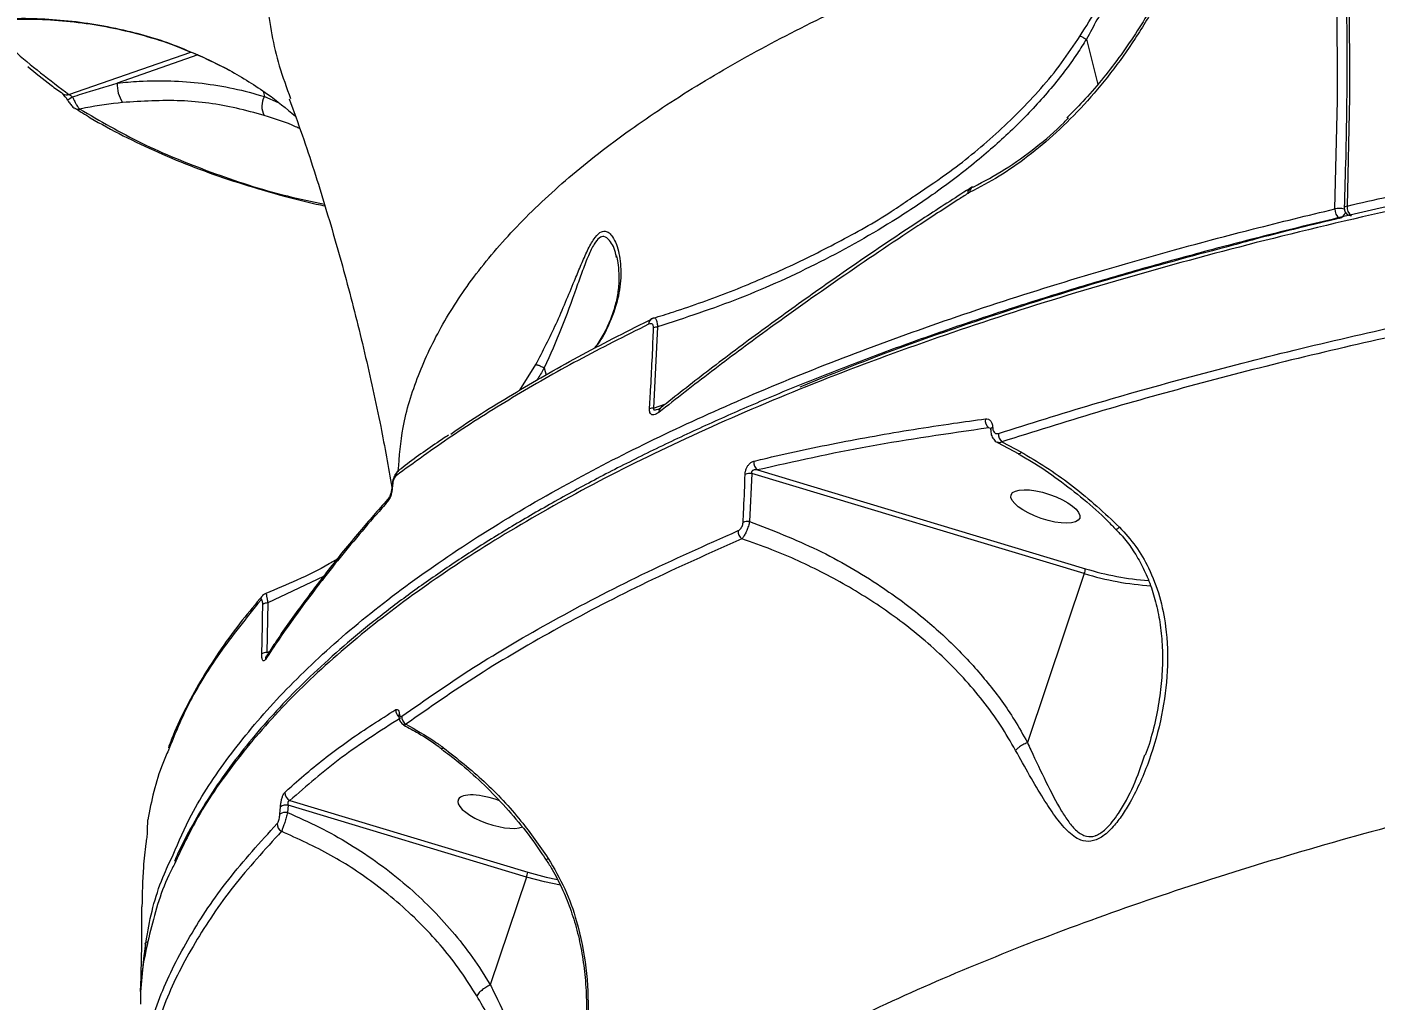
# Model space of a CAD drawing. Header units: millimetres. Extents: x -7151 to 6134, y -5040 to 5562.
# Drawn here: x -1850.2 to -1676.3, y -421.7 to -296.2 of the extents above; entities that cross this region are included whole.
import ezdxf

# ---------------------------------------------------------------- set-up
doc = ezdxf.new("R2010")
doc.units = ezdxf.units.MM
for name, color, linetype in [('DIKOM_ОБЪЕКТ', 7, 'Continuous'), ('DIKOM_РАЗМЕР_ЗОНА', 7, 'Continuous'), ('DIKOM_РАЗМЕР_ОБЪЕКТА', 7, 'Continuous')]:
    doc.layers.add(name, color=color, linetype=linetype)
doc.styles.add('style1', font='arial.ttf', dxfattribs={"width": 0.8})
doc.dimstyles.new('1-50', dxfattribs={"dimtxt": 300, "dimasz": 200, "dimexe": 100, "dimexo": 0, "dimgap": 100, "dimtad": 1, "dimtxsty": 'style1', "dimcen": 200, "dimclrd": 7, "dimclre": 7, "dimclrt": 7, "dimadec": 1, "dimazin": 2, "dimtfac": 1, "dimtmove": 0, "dimatfit": 2, "dimfxl": 0, "dimlwd": 25, "dimlwe": 18, "dimarcsym": 0})

# ---------------------------------------------------------------- blocks, each defined once
blk = doc.blocks.new('*D0')
at = {"layer": 'Defpoints', "color": 0, "transparency": 16777216}
for p in [(4133.55, 168.74), (-4567.47, -1241.13), (4133.55, -4153.12)]:
    blk.add_point(p, dxfattribs=at)
at = {"layer": 'DIKOM_РАЗМЕР_ОБЪЕКТА', "color": 7, "lineweight": 18, "transparency": 16777216}
for p, q in [((4133.55, 168.74), (4133.55, -4253.12)), ((-4567.47, -1241.13), (-4567.47, -4253.12))]:
    blk.add_line(p, q, dxfattribs=at)
at = {"layer": 'DIKOM_РАЗМЕР_ОБЪЕКТА', "color": 7, "lineweight": 25, "transparency": 16777216}
blk.add_line((-4367.47, -4153.12), (3933.55, -4153.12), dxfattribs=at)
at = {"layer": 'DIKOM_РАЗМЕР_ОБЪЕКТА', "color": 7, "transparency": 16777216}
for points in [[(-4367.47, -4119.79), (-4367.47, -4186.45), (-4567.47, -4153.12)], [(3933.55, -4119.79), (3933.55, -4186.45), (4133.55, -4153.12)]]:
    blk.add_solid(points, dxfattribs=at)
at = {"layer": 'DIKOM_РАЗМЕР_ОБЪЕКТА', "color": 7, "transparency": 16777216, "insert": (150.61, -3899.95), "char_height": 300, "attachment_point": 5, "style": 'style1'}
blk.add_mtext('8700', dxfattribs=at)
blk = doc.blocks.new('*D3')
at = {"layer": 'Defpoints', "color": 0, "transparency": 16777216}
for p in [(6133.55, 253.24), (-5802.46, -2467.19), (6133.55, -4939.78)]:
    blk.add_point(p, dxfattribs=at)
at = {"layer": 'DIKOM_РАЗМЕР_ЗОНА', "color": 7, "lineweight": 18, "transparency": 16777216}
for p, q in [((6133.55, 253.24), (6133.55, -5039.78)), ((-5802.46, -2467.19), (-5802.46, -5039.78))]:
    blk.add_line(p, q, dxfattribs=at)
at = {"layer": 'DIKOM_РАЗМЕР_ЗОНА', "color": 7, "lineweight": 25, "transparency": 16777216}
blk.add_line((-5602.46, -4939.78), (5933.55, -4939.78), dxfattribs=at)
at = {"layer": 'DIKOM_РАЗМЕР_ЗОНА', "color": 7, "transparency": 16777216}
for points in [[(-5602.46, -4906.44), (-5602.46, -4973.11), (-5802.46, -4939.78)], [(5933.55, -4906.44), (5933.55, -4973.11), (6133.55, -4939.78)]]:
    blk.add_solid(points, dxfattribs=at)
at = {"layer": 'DIKOM_РАЗМЕР_ЗОНА', "color": 7, "transparency": 16777216, "insert": (186.61, -4686.61), "char_height": 300, "attachment_point": 5, "style": 'style1'}
blk.add_mtext('11950', dxfattribs=at)

msp = doc.modelspace()

# ---------------------------------------------------------------- linework, layer by layer
at = {"layer": 'DIKOM_ОБЪЕКТ', "color": 7, "linetype": 'Continuous', "lineweight": 15}
for p, q in [((-1713.549, -297.741), (-1712.075, -303.559)), ((-1844.749, -304.871), (-1829.046, -299.401)), ((-1828.135, -299.772), (-1838.512, -303.387)), ((-1819.708, -304.455), (-1819.538, -305.128)), ((-1819.538, -305.128), (-1817.778, -305.89)), ((-1728.795, -317.623), (-1728.827, -317.644)), ((-1728.558, -317.488), (-1728.795, -317.623)), ((-1728.602, -317.016), (-1728.625, -317.032)), ((-1680.312, -319.502), (-1680.311, -319.522)), ((-1774.14, -325.915), (-1774.18, -325.694)), ((-1768.837, -334.868), (-1769.355, -345.34)), ((-1786.625, -343.027), (-1784.544, -339.722)), ((-1783.454, -340.13), (-1783.212, -341.084)), ((-1769.355, -345.34), (-1767.794, -344.796)), ((-1725.914, -347.982), (-1726.13, -347.886)), ((-1725.004, -349.775), (-1722.26, -351.238)), ((-1724.439, -349.685), (-1721.918, -351.036)), ((-1756.707, -353.755), (-1756.978, -359.957)), ((-1713.817, -366.683), (-1756.707, -353.755)), ((-1755.941, -353.309), (-1713.655, -366.055)), ((-1810.873, -365.193), (-1810.181, -364.839)), ((-1713.817, -366.683), (-1721.154, -388.476)), ((-1811.94, -367.076), (-1819.111, -370.469)), ((-1819.111, -370.469), (-1819.226, -376.862)), ((-1819.226, -376.862), (-1818.886, -376.743)), ((-1819.294, -377.322), (-1819.282, -377.304)), ((-1796.69, -389.271), (-1796.694, -389.268)), ((-1816.262, -395.971), (-1785.576, -405.22)), ((-1817.544, -397.72), (-1817.477, -396.78)), ((-1816.492, -396.578), (-1816.559, -397.521)), ((-1785.738, -405.848), (-1816.492, -396.578)), ((-1785.738, -405.848), (-1790.416, -419.743)), ((-1834.917, -414.397), (-1834.907, -415.366)), ((-1834.905, -415.379), (-1834.906, -415.366))]:
    msp.add_line(p, q, dxfattribs=at)
at = {"layer": 'DIKOM_ОБЪЕКТ', "color": 7, "linetype": 'Continuous', "lineweight": 15, "flags": 128}
for points in [[(-1681.495, -319.626), (-1681.171, -305.656), (-1681.221, -291.702), (-1681.646, -277.775), (-1682.446, -263.882), (-1683.62, -250.034), (-1685.166, -236.239), (-1687.084, -222.507), (-1689.373, -208.847), (-1691.307, -198.783)], [(-1689.65, -198.705), (-1687.843, -208.146), (-1685.546, -221.848), (-1683.622, -235.621), (-1682.071, -249.457), (-1680.894, -263.347), (-1680.092, -277.282), (-1679.666, -291.251), (-1679.616, -305.247), (-1679.941, -319.26)], [(-1728.245, -316.813), (-1728.189, -316.79), (-1728.083, -316.769)], [(-1679.941, -319.26), (-1680.081, -319.301), (-1680.191, -319.351), (-1680.267, -319.409), (-1680.306, -319.472), (-1680.312, -319.502)], [(-1721.918, -351.036), (-1722.083, -351.182), (-1722.208, -351.247), (-1722.268, -351.242)], [(-1803.041, -355.462), (-1803.105, -355.518), (-1803.117, -355.555)], [(-1796.453, -389.151), (-1796.586, -389.246), (-1796.673, -389.275), (-1796.69, -389.271)], [(-1781.374, -406.908), (-1783.42, -406.473), (-1785.738, -405.848)], [(-1785.576, -405.22), (-1783.205, -405.855), (-1781.769, -406.167)], [(-1834.913, -414.398), (-1834.907, -414.361), (-1834.875, -414.313), (-1834.818, -414.267), (-1834.737, -414.223), (-1834.635, -414.185), (-1834.513, -414.151), (-1834.501, -414.148)]]:
    msp.add_lwpolyline(points, dxfattribs=at)
at = {"layer": 'DIKOM_ОБЪЕКТ', "color": 7, "linetype": 'Continuous', "lineweight": 15}
for centre, radius, start, end in [((-1834.665, -303.68), 3.858, 175.63917, 215.06279), ((-1848.244, -307.477), 3.802, 29.93118, 45.35619), ((-1845.07, -304.067), 0.866, 235.92041, 291.76844), ((-1853.382, -291.297), 16.587, 300.56375, 303.23748), ((-1817.412, -306.38), 2.468, 149.49523, 208.96453), ((-1843.554, -305.904), 0.873, 239.81199, 283.98151), ((-1728.246, -317.496), 0.599, 129.56343, 194.3374), ((-1728.234, -317.468), 0.582, 129.37231, 195.50533), ((-1727.918, -317.375), 0.65, 120.20432, 189.9915), ((-1680.184, -319.742), 1.316, 174.95844, 237.10116), ((-1680.944, -322.231), 2.662, 76.13321, 101.94217), ((-1679.312, -319.538), 1, 177.90332, 246.13641), ((-1678.626, -319.376), 1.32, 174.93761, 236.83681), ((-1681.243, -319.769), 1.132, 287.68775, 344.13946), ((-1679.491, -319.927), 0.572, 246.80367, 284.47412), ((-1769.259, -334.463), 0.745, 101.54631, 183.59809), ((-1768.781, -336.596), 1.729, 91.86714, 109.80195), ((-1769.347, -347.073), 1.733, 90.27544, 108.09262), ((-1768.03, -345.795), 0.648, 130.11197, 188.00266), ((-1725.397, -346.946), 1.193, 169.46279, 232.04503), ((-1725.566, -348.182), 0.34, 101.37924, 169.22612), ((-1723.543, -348.692), 1.337, 176.43829, 227.95556), ((-1755.307, -352.342), 1.156, 172.2693, 236.74648), ((-1801.737, -354.051), 0.83, 127.48927, 181.04496), ((-1756.85, -355.628), 1.878, 85.62446, 111.90769), ((-1802.892, -357.338), 0.746, 138.95673, 183.75338), ((-1757.221, -361.22), 1.236, 176.58318, 232.56707), ((-1757.151, -361.811), 1.862, 84.64179, 111.04262), ((-1717.218, -365.47), 3.611, 340.37156, 350.67732), ((-1703.003, -331.765), 36.554, 252.79206, 266.52324), ((-1703.154, -332.182), 35.463, 252.77638, 266.16857), ((-1819.163, -370.126), 0.863, 138.80192, 180.5217), ((-1819.115, -371.629), 1.16, 89.83215, 123.80854), ((-1819.251, -378.019), 1.157, 88.75192, 122.63612), ((-1818.647, -377.747), 0.774, 146.76076, 181.43592), ((-1801.521, -384.335), 1.091, 174.91836, 230.82537), ((-1801.767, -385.015), 0.473, 145.83559, 184.6264), ((-1800.72, -385.163), 1.11, 176.58035, 238.94947), ((-1815.855, -394.989), 1.062, 176.32199, 247.50378), ((-1816.8, -398.865), 1.366, 79.86122, 123.02531), ((-1816.729, -397.926), 1.368, 80.03766, 123.13526), ((-1816.847, -399.006), 1.058, 176.52077, 241.7702), ((-1789.179, -404.625), 3.652, 340.42968, 350.6192)]:
    msp.add_arc(centre, radius, start, end, dxfattribs=at)
msp.add_ellipse((-1718.835, -358.017), major_axis=(-4.421, 1.5), ratio=0.3508698, dxfattribs=at)
for start_param, end_param in [(6.2099535, 9.0427429), (4.619917, 6.2099535)]:
    msp.add_ellipse((-1790.158, -397.402), major_axis=(-4.421, 1.5), ratio=0.3508698, start_param=start_param, end_param=end_param, dxfattribs=at)
for points, knots in [([(-1770.399, -173.165), (-1773.098, -176.76), (-1778.991, -184.609), (-1787.049, -196.486), (-1794.681, -208.774), (-1801.398, -220.883), (-1807.159, -232.764), (-1811.911, -244.362), (-1815.51, -255.3), (-1818.005, -265.563), (-1819.466, -275.15), (-1819.959, -284.338), (-1819.374, -293.033), (-1818.137, -300.107), (-1816.682, -303.995), (-1816.163, -305.384)], [0, 0, 0, 0, 0.0681869, 0.1489011, 0.2296775, 0.3103919, 0.3934845, 0.4766468, 0.5597384, 0.6379132, 0.7161473, 0.7943216, 0.8747521, 0.9552477, 1, 1, 1, 1]), ([(-1690.088, -198.726), (-1690.044, -198.935), (-1689.118, -203.259), (-1687.593, -211.769), (-1685.541, -224.251), (-1683.831, -236.8), (-1682.424, -249.398), (-1681.328, -262.042), (-1680.544, -274.723), (-1680.07, -287.435), (-1679.912, -300.171), (-1680.028, -310.864), (-1680.24, -317.31), (-1680.312, -319.502)], [0, 0, 0, 0, 0.0052943, 0.109832, 0.2143708, 0.3189086, 0.4234459, 0.5279835, 0.6325199, 0.7370568, 0.8415928, 0.9461283, 1, 1, 1, 1]), ([(-1695.956, -254.206), (-1695.824, -256.108), (-1695.558, -259.913), (-1695.863, -265.697), (-1696.654, -271.409), (-1697.919, -276.989), (-1699.633, -282.475), (-1701.788, -287.795), (-1704.327, -292.89), (-1707.207, -297.7), (-1710.389, -302.158), (-1713.809, -306.221), (-1717.391, -309.828), (-1721.077, -312.917), (-1724.81, -315.535), (-1727.31, -316.837), (-1728.558, -317.488)], [0, 0, 0, 0, 0.0751076, 0.1502151, 0.2212819, 0.292578, 0.3636447, 0.4347707, 0.5061233, 0.5772485, 0.6483408, 0.71966, 0.7907493, 0.8604285, 0.930317, 1, 1, 1, 1]), ([(-1696.207, -262.528), (-1696.219, -262.98), (-1696.266, -264.728), (-1696.594, -267.817), (-1697.187, -271.765), (-1698.026, -275.7), (-1699.082, -279.579), (-1700.348, -283.367), (-1701.809, -287.03), (-1703.451, -290.54), (-1705.259, -293.886), (-1707.221, -297.085), (-1709.336, -300.149), (-1711.603, -303.065), (-1713.852, -305.675), (-1715.379, -307.201), (-1716.073, -307.894)], [0, 0, 0, 0, 0.0269082, 0.1041217, 0.1816151, 0.2590479, 0.3360951, 0.4125002, 0.4880728, 0.5626828, 0.6362971, 0.7098278, 0.784356, 0.8598986, 0.9363166, 1, 1, 1, 1]), ([(-1802.28, -353.436), (-1802.137, -351.567), (-1801.819, -347.413), (-1799.845, -341.095), (-1796.726, -334.479), (-1792.374, -327.939), (-1786.807, -321.494), (-1780.006, -315.165), (-1772.176, -309.123), (-1763.394, -303.375), (-1753.755, -297.922), (-1743.06, -292.637), (-1731.282, -287.547), (-1718.515, -282.647), (-1709.241, -279.609), (-1704.606, -278.09)], [0, 0, 0, 0, 0.0635293, 0.1411703, 0.2188724, 0.2965142, 0.3764194, 0.4563881, 0.5362936, 0.6125304, 0.6888233, 0.7650607, 0.8433547, 0.9217066, 1, 1, 1, 1]), ([(-1714.371, -297.32), (-1713.606, -296.096), (-1712.536, -294.387), (-1711.046, -292.302), (-1709.91, -290.921), (-1708.578, -289.713), (-1707.01, -289.04), (-1705.979, -289.137), (-1705.441, -289.314), (-1705.377, -289.335)], [0, 0, 0, 0, 0.2865104, 0.4002798, 0.5162996, 0.6574464, 0.7993756, 0.9763456, 1, 1, 1, 1]), ([(-1705.606, -290.124), (-1706.01, -289.968), (-1706.737, -289.688), (-1708.033, -289.987), (-1709.403, -291.045), (-1710.798, -292.906), (-1712.211, -295.236), (-1713.083, -296.911), (-1713.552, -297.733), (-1713.553, -297.734)], [0, 0, 0, 0, 0.15955938, 0.28753482, 0.41503626, 0.5934622, 0.79620149, 0.99972409, 1, 1, 1, 1]), ([(-1857.14, -295.397), (-1856.055, -295.297), (-1852.31, -294.951), (-1845.778, -295.078), (-1838.006, -296.308), (-1830.639, -298.478), (-1826.258, -300.639), (-1824.045, -301.73)], [0, 0, 0, 0, 0.0953033, 0.3289347, 0.5680056, 0.7817918, 1, 1, 1, 1]), ([(-1857.09, -295.524), (-1856.522, -295.452), (-1854.592, -295.206), (-1851.264, -295.093), (-1847.139, -295.181), (-1843.034, -295.58), (-1838.991, -296.258), (-1835.051, -297.239), (-1832.039, -298.164), (-1830.386, -298.852), (-1829.965, -299.028)], [0, 0, 0, 0, 0.0620797, 0.2108351, 0.3596574, 0.5085187, 0.6571869, 0.8038409, 0.9499927, 1, 1, 1, 1]), ([(-1855.716, -295.362), (-1854.467, -296.645), (-1851.236, -299.964), (-1847.215, -303.005), (-1844.749, -304.871)], [0, 0, 0, 0, 0.3865814, 1, 1, 1, 1]), ([(-1679.941, -319.26), (-1676.357, -318.438), (-1666.7, -316.223), (-1650.315, -312.919), (-1630.666, -309.451), (-1610.15, -306.349), (-1588.819, -303.631), (-1566.724, -301.319), (-1544.352, -299.463), (-1521.788, -298.058), (-1499.115, -297.092), (-1475.966, -296.547), (-1452.401, -296.445), (-1428.494, -296.796), (-1404.771, -297.593), (-1381.31, -298.822), (-1358.18, -300.462), (-1335.004, -302.538), (-1311.862, -305.062), (-1288.839, -308.037), (-1266.439, -311.397), (-1244.727, -315.121), (-1223.746, -319.181), (-1203.157, -323.644), (-1183.048, -328.511), (-1163.503, -333.774), (-1144.952, -339.318), (-1127.437, -345.117), (-1110.972, -351.141), (-1095.29, -357.487), (-1080.481, -364.147), (-1066.618, -371.105), (-1054.543, -377.908), (-1044.099, -384.499), (-1035.116, -390.837), (-1026.988, -397.304), (-1019.754, -403.885), (-1013.486, -410.507), (-1008.211, -417.138), (-1004.299, -423.068), (-1002.383, -426.81), (-1001.603, -428.334)], [0, 0, 0, 0, 0.015652, 0.0421681, 0.0687044, 0.0952203, 0.1225065, 0.1498146, 0.1771007, 0.2036166, 0.230153, 0.2566687, 0.2839549, 0.3112631, 0.3385492, 0.365065, 0.3916014, 0.4181173, 0.4454032, 0.4727115, 0.4999976, 0.5265135, 0.5530498, 0.5795658, 0.6068517, 0.6341601, 0.661446, 0.6879619, 0.7144981, 0.741014, 0.7683, 0.7956082, 0.8228944, 0.8459723, 0.8690775, 0.8921827, 0.9155066, 0.9388306, 0.961564, 0.9843487, 1, 1, 1, 1]), ([(-1713.549, -297.741), (-1713.925, -298.34), (-1715.378, -300.652), (-1718.302, -304.445), (-1722.477, -308.902), (-1727.179, -313.142), (-1732.343, -317.157), (-1739.237, -321.802), (-1747.828, -326.63), (-1758.165, -331.331), (-1765.282, -333.69), (-1768.837, -334.868)], [0, 0, 0, 0, 0.0310706, 0.1198381, 0.2089565, 0.2979302, 0.3968259, 0.4957408, 0.6636309, 0.8319728, 1, 1, 1, 1]), ([(-1736.054, -318.172), (-1734.549, -317.176), (-1730.779, -314.68), (-1725.142, -310.03), (-1720.245, -305.153), (-1716.696, -300.845), (-1715.146, -298.495), (-1714.371, -297.32)], [0, 0, 0, 0, 0.1796911, 0.4500919, 0.7218799, 0.8609694, 1, 1, 1, 1]), ([(-1714.371, -297.32), (-1714.355, -297.327), (-1714.257, -297.368), (-1714.013, -297.484), (-1713.716, -297.645), (-1713.553, -297.734)], [0, 0, 0, 0, 0.0845641, 0.4972691, 1, 1, 1, 1]), ([(-1713.553, -297.734), (-1713.552, -297.735), (-1713.551, -297.736), (-1713.549, -297.739), (-1713.549, -297.74), (-1713.549, -297.741)], [0, 0, 0, 0, 0.3356219, 0.8074289, 1, 1, 1, 1]), ([(-1829.965, -299.028), (-1829.149, -299.345), (-1827.106, -300.142), (-1825.178, -301.154), (-1824.019, -301.762)], [0, 0, 0, 0, 0.3992538, 1, 1, 1, 1]), ([(-1850.07, -301.265), (-1849.088, -302.079), (-1847.648, -303.272), (-1846.049, -304.404), (-1845.54, -304.765)], [0, 0, 0, 0, 0.6817325, 1, 1, 1, 1]), ([(-1554.402, -302.195), (-1558.707, -302.563), (-1570.304, -303.555), (-1588.822, -305.516), (-1609.76, -308.171), (-1630.296, -311.26), (-1650.347, -314.785), (-1669.827, -318.744), (-1688.309, -323.051), (-1705.753, -327.682), (-1722.141, -332.608), (-1737.742, -337.909), (-1752.465, -343.582), (-1766.237, -349.617), (-1778.754, -355.881), (-1790.003, -362.346), (-1800, -368.982), (-1808.903, -375.898), (-1816.647, -383.08), (-1823.126, -390.512), (-1828.055, -397.55), (-1830.206, -402.157), (-1831.153, -404.185)], [0, 0, 0, 0, 0.0300173, 0.0808654, 0.1317531, 0.1826011, 0.2349266, 0.2872949, 0.3396196, 0.3904682, 0.441356, 0.4922041, 0.5445296, 0.596897, 0.6492231, 0.7000706, 0.7509575, 0.801805, 0.8541294, 0.9064968, 0.9588216, 1, 1, 1, 1]), ([(-1824.045, -301.73), (-1822.379, -302.707), (-1819.404, -304.452), (-1816.727, -306.676), (-1815.55, -307.654)], [0, 0, 0, 0, 0.5601191, 1, 1, 1, 1]), ([(-1844.291, -305.171), (-1843.894, -305.044), (-1841.971, -304.431), (-1840.043, -303.849), (-1838.512, -303.387)], [0, 0, 0, 0, 0.2061247, 1, 1, 1, 1]), ([(-1838.512, -303.387), (-1837.576, -303.301), (-1835.275, -303.09), (-1831.617, -303.069), (-1827.539, -303.378), (-1823.486, -304.025), (-1820.854, -304.76), (-1819.538, -305.128)], [0, 0, 0, 0, 0.1444093, 0.3552336, 0.5660746, 0.7830405, 1, 1, 1, 1]), ([(-1573.421, -303.292), (-1575.72, -303.522), (-1581.593, -304.109), (-1590.886, -305.167), (-1601.293, -306.45), (-1611.521, -307.831), (-1621.579, -309.306), (-1631.469, -310.876), (-1641.196, -312.542), (-1650.762, -314.303), (-1660.169, -316.161), (-1669.419, -318.116), (-1678.517, -320.17), (-1687.453, -322.32), (-1696.198, -324.558), (-1704.717, -326.878), (-1712.984, -329.273), (-1720.998, -331.741), (-1728.76, -334.283), (-1736.275, -336.9), (-1743.546, -339.592), (-1750.575, -342.361), (-1757.363, -345.206), (-1763.913, -348.13), (-1770.226, -351.134), (-1776.3, -354.216), (-1782.12, -357.37), (-1787.662, -360.583), (-1792.905, -363.845), (-1797.842, -367.152), (-1802.478, -370.504), (-1806.813, -373.903), (-1810.851, -377.351), (-1814.591, -380.848), (-1818.036, -384.395), (-1821.185, -387.994), (-1824.036, -391.644), (-1826.596, -395.346), (-1828.83, -399.095), (-1830.349, -401.935), (-1831.02, -403.531), (-1831.155, -403.854)], [0, 0, 0, 0, 0.0170468, 0.0435529, 0.0699367, 0.0962288, 0.1224594, 0.1486574, 0.1748545, 0.2010739, 0.2273415, 0.2536864, 0.2801403, 0.3067317, 0.3333826, 0.3599474, 0.3863809, 0.4127154, 0.43898, 0.465205, 0.491421, 0.5176542, 0.5439273, 0.5702716, 0.5967157, 0.6232902, 0.6499715, 0.676622, 0.7031281, 0.7295246, 0.755842, 0.7821076, 0.8083509, 0.8345981, 0.8608706, 0.8871909, 0.9135861, 0.9400798, 0.9666808, 0.9932509, 1, 1, 1, 1]), ([(-1845.043, -305.427), (-1844.981, -305.527), (-1844.817, -305.79), (-1844.495, -306.209), (-1844.259, -306.501), (-1844.037, -306.622), (-1843.995, -306.644)], [0, 0, 0, 0, 0.1983706, 0.5216097, 0.9103727, 1, 1, 1, 1]), ([(-1844.749, -304.871), (-1844.741, -304.876), (-1844.704, -304.895), (-1844.607, -304.952), (-1844.455, -305.052), (-1844.346, -305.131), (-1844.291, -305.171)], [0, 0, 0, 0, 0.0805802, 0.3669856, 0.6763822, 1, 1, 1, 1]), ([(-1844.291, -305.171), (-1844.196, -305.38), (-1844.008, -305.799), (-1843.712, -306.317), (-1843.487, -306.627), (-1843.379, -306.72), (-1843.343, -306.752)], [0, 0, 0, 0, 0.2865148, 0.573117, 0.8568948, 1, 1, 1, 1]), ([(-1837.823, -305.897), (-1839.418, -306.097), (-1841.258, -306.328), (-1843.097, -306.702), (-1843.343, -306.752)], [0, 0, 0, 0, 0.86660594, 1, 1, 1, 1]), ([(-1819.571, -307.575), (-1820.757, -307.245), (-1824.236, -306.275), (-1830.344, -305.44), (-1835.31, -305.743), (-1837.823, -305.897)], [0, 0, 0, 0, 0.2035517, 0.5968345, 1, 1, 1, 1]), ([(-1816.339, -305.447), (-1815.779, -306.992), (-1814.113, -311.581), (-1811.659, -319.342), (-1808.962, -328.706), (-1806.59, -338.164), (-1804.609, -347.108), (-1803.563, -352.95), (-1803.093, -355.571)], [0, 0, 0, 0, 0.0958455, 0.2847583, 0.4731336, 0.6608575, 0.8478193, 1, 1, 1, 1]), ([(-1843.976, -306.623), (-1843.323, -307.04), (-1841.348, -308.301), (-1837.779, -310.209), (-1833.291, -312.356), (-1828.548, -314.305), (-1823.578, -316.07), (-1818.346, -317.633), (-1814.393, -318.687), (-1812.113, -319.162), (-1811.736, -319.24)], [0, 0, 0, 0, 0.0739733, 0.2235323, 0.3731894, 0.5225899, 0.6715893, 0.8206901, 0.9703657, 1, 1, 1, 1]), ([(-1843.343, -306.752), (-1840.746, -308.262), (-1835.552, -311.283), (-1826.532, -314.963), (-1818.643, -317.578), (-1813.411, -318.69), (-1811.803, -319.032)], [0, 0, 0, 0, 0.2890608, 0.5781229, 0.8704046, 1, 1, 1, 1]), ([(-1814.964, -309.292), (-1815.149, -309.202), (-1816.487, -308.553), (-1818.143, -308.028), (-1819.571, -307.575)], [0, 0, 0, 0, 0.1382086, 1, 1, 1, 1]), ([(-1728.083, -316.769), (-1726.736, -316.064), (-1724.043, -314.655), (-1720.138, -311.785), (-1717.397, -309.505), (-1716.055, -308.088), (-1715.87, -307.893)], [0, 0, 0, 0, 0.3252401, 0.6504729, 0.9519499, 1, 1, 1, 1]), ([(-1728.827, -317.644), (-1729.262, -317.923), (-1731.442, -319.316), (-1737.032, -322.952), (-1745.372, -328.576), (-1754.193, -334.846), (-1761.96, -340.619), (-1766.434, -344.13), (-1768.672, -345.885)], [0, 0, 0, 0, 0.02998948, 0.14994644, 0.39005706, 0.63016889, 0.81508219, 1, 1, 1, 1]), ([(-1728.632, -317.026), (-1730.57, -318.269), (-1735.054, -321.144), (-1741.816, -325.687), (-1748.965, -330.65), (-1755.878, -335.648), (-1762.4, -340.535), (-1766.488, -343.761), (-1768.444, -345.305)], [0, 0, 0, 0, 0.1335259, 0.3089242, 0.4846209, 0.6608059, 0.8376679, 1, 1, 1, 1]), ([(-1728.244, -316.814), (-1728.265, -316.823), (-1728.389, -316.881), (-1728.505, -316.957), (-1728.601, -317.02)], [0, 0, 0, 0, 0.1702583, 1, 1, 1, 1]), ([(-1831.314, -402.958), (-1830.575, -401.238), (-1828.744, -396.974), (-1824.291, -390.296), (-1818.187, -382.934), (-1810.761, -375.732), (-1802.114, -368.72), (-1792.267, -361.932), (-1781.755, -355.696), (-1770.769, -349.98), (-1759.494, -344.75), (-1747.387, -339.725), (-1734.502, -334.926), (-1720.963, -330.396), (-1706.8, -326.146), (-1693.635, -322.573), (-1685.01, -320.479), (-1681.495, -319.626)], [0, 0, 0, 0, 0.0509178, 0.1261497, 0.2016186, 0.2772077, 0.3527972, 0.4282663, 0.5034986, 0.5681929, 0.6332313, 0.6983455, 0.7634609, 0.8284987, 0.8923086, 0.9561189, 1, 1, 1, 1]), ([(-1769.408, -333.734), (-1768.527, -333.461), (-1765.179, -332.423), (-1759.414, -330.348), (-1752.191, -327.294), (-1745.143, -323.752), (-1739.736, -320.729), (-1736.805, -318.694), (-1736.054, -318.172)], [0, 0, 0, 0, 0.0758501, 0.2881136, 0.5011859, 0.713982, 0.9267465, 1, 1, 1, 1]), ([(-1680.899, -320.847), (-1684.437, -321.685), (-1689.124, -322.796), (-1693.541, -324.017), (-1694.624, -324.316)], [0, 0, 0, 0, 0.7547656, 1, 1, 1, 1]), ([(-1784.544, -339.722), (-1783.645, -337.975), (-1782.281, -335.327), (-1780.705, -331.674), (-1779.675, -329.181), (-1778.782, -327.005), (-1777.979, -325.162), (-1777.129, -323.537), (-1776.29, -322.591), (-1775.602, -322.432), (-1775.066, -322.696), (-1774.568, -323.279), (-1774.133, -324.18), (-1773.687, -325.791), (-1773.486, -328.144), (-1773.857, -331.277), (-1774.957, -334.308), (-1776.041, -336.444), (-1776.826, -337.443), (-1776.958, -337.61)], [0, 0, 0, 0, 0.1078087, 0.1634095, 0.2189633, 0.2582543, 0.2982445, 0.3400181, 0.3821809, 0.4189339, 0.4531997, 0.4883104, 0.5383548, 0.5884533, 0.6911823, 0.7980393, 0.9069108, 0.9843704, 1, 1, 1, 1]), ([(-1774.18, -325.694), (-1774.19, -325.642), (-1774.339, -324.801), (-1774.866, -323.813), (-1775.655, -323.106), (-1776.362, -323.281), (-1776.844, -323.868), (-1777.343, -324.71), (-1777.882, -325.898), (-1778.603, -327.81), (-1779.688, -330.893), (-1781.22, -335.072), (-1782.68, -338.456), (-1783.458, -340.121), (-1783.459, -340.123)], [0, 0, 0, 0, 0.0103901, 0.1667126, 0.2569763, 0.3180013, 0.3785477, 0.3883381, 0.458888, 0.5364964, 0.6143841, 0.8069575, 0.9998422, 1, 1, 1, 1]), ([(-1694.624, -324.316), (-1699.329, -325.569), (-1709.856, -328.373), (-1725.078, -333.16), (-1739.089, -337.994), (-1747.161, -341.271), (-1750.497, -342.626)], [0, 0, 0, 0, 0.2298574, 0.5143576, 0.799315, 1, 1, 1, 1]), ([(-1774.161, -325.694), (-1774.144, -325.754), (-1774.048, -326.088), (-1773.901, -327.024), (-1773.79, -328.438), (-1773.896, -330.185), (-1774.275, -332.088), (-1774.917, -333.978), (-1775.792, -335.841), (-1776.597, -337.056), (-1776.968, -337.616)], [0, 0, 0, 0, 0.0215154, 0.1200081, 0.2579908, 0.429518, 0.5755791, 0.7294588, 0.875222, 1, 1, 1, 1]), ([(-1795.517, -348.694), (-1795.283, -348.527), (-1792.685, -346.671), (-1787.07, -343.234), (-1778.686, -338.39), (-1772.501, -335.286), (-1769.408, -333.734)], [0, 0, 0, 0, 0.0317259, 0.3529716, 0.676483, 1, 1, 1, 1]), ([(-1769.408, -333.734), (-1769.343, -333.701), (-1769.212, -333.636), (-1769.028, -333.884), (-1768.896, -334.33), (-1768.855, -334.705), (-1768.837, -334.868)], [0, 0, 0, 0, 0.2829421, 0.567519, 0.8112036, 1, 1, 1, 1]), ([(-1770.002, -334.51), (-1773.075, -336.055), (-1779.219, -339.144), (-1787.644, -343.975), (-1795.529, -348.933), (-1800.221, -352.355), (-1802.567, -354.066)], [0, 0, 0, 0, 0.249122, 0.4982423, 0.7491198, 1, 1, 1, 1]), ([(-1769.366, -334.97), (-1769.367, -334.908), (-1769.369, -334.78), (-1769.422, -334.613), (-1769.52, -334.49), (-1769.714, -334.407), (-1769.885, -334.468), (-1770.002, -334.51)], [0, 0, 0, 0, 0.1212503, 0.2523635, 0.4115915, 0.5994457, 1, 1, 1, 1]), ([(-1769.885, -345.426), (-1769.846, -344.787), (-1769.65, -341.593), (-1769.483, -338.108), (-1769.377, -335.263), (-1769.366, -334.97)], [0, 0, 0, 0, 0.1831706, 0.9158821, 1, 1, 1, 1]), ([(-1724.878, -348.609), (-1720.857, -347.338), (-1712.814, -344.797), (-1700.054, -341.219), (-1686.836, -337.803), (-1677.599, -335.697), (-1672.981, -334.644)], [0, 0, 0, 0, 0.2491204, 0.4982411, 0.7491236, 1, 1, 1, 1]), ([(-1672.612, -335.745), (-1677.192, -336.789), (-1686.352, -338.876), (-1699.526, -342.276), (-1712.305, -345.853), (-1720.394, -348.408), (-1724.439, -349.685)], [0, 0, 0, 0, 0.2491199, 0.4982393, 0.7491207, 1, 1, 1, 1]), ([(-1784.544, -339.722), (-1784.536, -339.721), (-1784.494, -339.719), (-1784.34, -339.751), (-1783.992, -339.876), (-1783.637, -340.041), (-1783.459, -340.123)], [0, 0, 0, 0, 0.06599, 0.3172355, 0.6585676, 1, 1, 1, 1]), ([(-1783.454, -340.13), (-1783.511, -340.235), (-1783.818, -340.806), (-1784.174, -341.351), (-1784.464, -341.796)], [0, 0, 0, 0, 0.184769, 1, 1, 1, 1]), ([(-1783.459, -340.123), (-1783.458, -340.123), (-1783.456, -340.124), (-1783.455, -340.127), (-1783.454, -340.129), (-1783.454, -340.13)], [0, 0, 0, 0, 0.2872593, 0.7007175, 1, 1, 1, 1]), ([(-1768.672, -345.885), (-1768.888, -346.029), (-1769.197, -346.233), (-1769.571, -346.212), (-1769.765, -346.07), (-1769.869, -345.819), (-1769.893, -345.599), (-1769.887, -345.462), (-1769.885, -345.426)], [0, 0, 0, 0, 0.40301794, 0.57334636, 0.74513559, 0.8533447, 0.9617387, 1, 1, 1, 1]), ([(-1769.355, -345.34), (-1769.362, -345.354), (-1769.376, -345.382), (-1769.389, -345.427), (-1769.388, -345.46), (-1769.379, -345.489), (-1769.358, -345.517), (-1769.273, -345.561), (-1769.085, -345.549), (-1768.855, -345.498), (-1768.696, -345.44), (-1768.632, -345.416)], [0, 0, 0, 0, 0.0411111, 0.0836562, 0.1265433, 0.1398536, 0.1859694, 0.2472161, 0.4899756, 0.7937863, 1, 1, 1, 1]), ([(-1768.45, -345.295), (-1768.478, -345.32), (-1768.563, -345.394), (-1768.647, -345.425), (-1768.632, -345.422), (-1768.63, -345.421)], [0, 0, 0, 0, 0.285582, 0.879967, 1, 1, 1, 1]), ([(-1756.453, -352.187), (-1756.068, -352.095), (-1754.145, -351.634), (-1749.057, -350.485), (-1740.943, -348.89), (-1732.831, -347.575), (-1727.95, -346.914), (-1726.57, -346.727)], [0, 0, 0, 0, 0.0413721, 0.2068696, 0.5381545, 0.8694381, 1, 1, 1, 1]), ([(-1726.57, -346.727), (-1726.439, -346.73), (-1726.178, -346.734), (-1725.869, -346.985), (-1725.666, -347.364), (-1725.643, -347.698), (-1725.633, -347.849)], [0, 0, 0, 0, 0.259143, 0.5177537, 0.7812012, 1, 1, 1, 1]), ([(-1795.798, -348.811), (-1796.291, -349.139), (-1798.44, -350.567), (-1800.578, -352.098), (-1802.135, -353.317), (-1802.238, -353.398)], [0, 0, 0, 0, 0.2176031, 0.9482632, 1, 1, 1, 1]), ([(-1726.13, -347.886), (-1731.342, -348.631), (-1741.782, -350.123), (-1751.216, -352.246), (-1755.941, -353.309)], [0, 0, 0, 0, 0.4991722, 1, 1, 1, 1]), ([(-1725.936, -347.905), (-1725.932, -347.913), (-1725.925, -347.928), (-1725.897, -348.024), (-1725.901, -348.106), (-1725.903, -348.124)], [0, 0, 0, 0, 0.4937979, 0.8836276, 1, 1, 1, 1]), ([(-1725.886, -348.117), (-1725.876, -348.34), (-1725.853, -348.796), (-1725.532, -349.346), (-1725.215, -349.685), (-1725.008, -349.747), (-1724.993, -349.751)], [0, 0, 0, 0, 0.3258751, 0.6671664, 0.9753168, 1, 1, 1, 1]), ([(-1725.633, -347.849), (-1725.632, -347.892), (-1725.628, -348.063), (-1725.553, -348.323), (-1725.378, -348.545), (-1725.146, -348.657), (-1724.967, -348.625), (-1724.878, -348.609)], [0, 0, 0, 0, 0.0798529, 0.3181267, 0.5555263, 0.7773214, 1, 1, 1, 1]), ([(-1724.439, -349.685), (-1724.566, -349.745), (-1724.778, -349.847), (-1724.928, -349.767), (-1724.988, -349.735)], [0, 0, 0, 0, 0.6000929, 1, 1, 1, 1]), ([(-1721.918, -351.036), (-1721.822, -351.091), (-1719.511, -352.416), (-1715.054, -355.328), (-1711.218, -358.881), (-1709.281, -360.676)], [0, 0, 0, 0, 0.0209704, 0.5055882, 1, 1, 1, 1]), ([(-1757.551, -353.885), (-1757.54, -353.753), (-1757.517, -353.487), (-1757.382, -353.085), (-1757.189, -352.733), (-1756.94, -352.444), (-1756.686, -352.261), (-1756.52, -352.208), (-1756.453, -352.187)], [0, 0, 0, 0, 0.1643163, 0.3291331, 0.4896868, 0.6615628, 0.8613198, 1, 1, 1, 1]), ([(-1722.282, -351.266), (-1721.727, -351.58), (-1719.971, -352.571), (-1717.159, -354.509), (-1713.89, -357.066), (-1711.413, -359.242), (-1710.1, -360.627), (-1709.738, -361.008)], [0, 0, 0, 0, 0.1211922, 0.3832578, 0.6433345, 0.9017033, 1, 1, 1, 1]), ([(-1802.24, -353.4), (-1802.317, -353.463), (-1802.51, -353.62), (-1802.756, -354.008), (-1802.973, -354.565), (-1803.1, -355.143), (-1803.104, -355.461), (-1803.105, -355.55)], [0, 0, 0, 0, 0.1290466, 0.3232486, 0.6171793, 0.8931941, 1, 1, 1, 1]), ([(-1802.567, -354.066), (-1802.59, -354.088), (-1802.67, -354.158), (-1802.798, -354.371), (-1802.923, -354.708), (-1803.011, -355.086), (-1803.031, -355.337), (-1803.041, -355.462)], [0, 0, 0, 0, 0.1043188, 0.3453711, 0.575969, 0.7877353, 1, 1, 1, 1]), ([(-1757.82, -360.073), (-1757.788, -359.455), (-1757.682, -357.393), (-1757.605, -355.33), (-1757.551, -353.885)], [0, 0, 0, 0, 0.2996327, 1, 1, 1, 1]), ([(-1755.941, -353.309), (-1756.005, -353.304), (-1756.153, -353.291), (-1756.366, -353.307), (-1756.541, -353.36), (-1756.64, -353.424), (-1756.692, -353.479), (-1756.726, -353.538), (-1756.74, -353.61), (-1756.734, -353.684), (-1756.717, -353.731), (-1756.707, -353.755)], [0, 0, 0, 0, 0.184885, 0.4305557, 0.6102557, 0.6935573, 0.7463527, 0.8083996, 0.8667425, 0.9298869, 1, 1, 1, 1]), ([(-1803.041, -355.462), (-1803.054, -355.642), (-1803.082, -356.002), (-1803.211, -356.54), (-1803.395, -357.049), (-1803.552, -357.269), (-1803.636, -357.387)], [0, 0, 0, 0, 0.2322026, 0.4640462, 0.7140267, 1, 1, 1, 1]), ([(-1803.118, -355.555), (-1803.118, -355.567), (-1803.118, -355.669), (-1803.148, -355.912), (-1803.214, -356.258), (-1803.314, -356.572), (-1803.401, -356.766), (-1803.457, -356.851), (-1803.455, -356.849), (-1803.454, -356.848)], [0, 0, 0, 0, 0.0231457, 0.1915686, 0.3941302, 0.6225764, 0.8035388, 0.9364164, 1, 1, 1, 1]), ([(-1803.636, -357.387), (-1803.888, -357.67), (-1805.145, -359.088), (-1808.316, -362.77), (-1812.853, -368.413), (-1816.77, -373.783), (-1818.837, -376.888), (-1819.421, -377.766)], [0, 0, 0, 0, 0.0413713, 0.2068687, 0.5381522, 0.8694381, 1, 1, 1, 1]), ([(-1803.436, -356.852), (-1804.651, -358.23), (-1807.32, -361.257), (-1811.097, -365.908), (-1814.802, -370.796), (-1817.518, -374.599), (-1818.902, -376.762), (-1819.259, -377.32)], [0, 0, 0, 0, 0.2003227, 0.4402424, 0.6792062, 0.917214, 1, 1, 1, 1]), ([(-1801.828, -385.097), (-1798.814, -382.989), (-1792.784, -378.774), (-1782.38, -372.687), (-1771.068, -366.77), (-1762.659, -363.021), (-1758.455, -361.147)], [0, 0, 0, 0, 0.2486145, 0.497233, 0.7486181, 1, 1, 1, 1]), ([(-1758.455, -361.147), (-1758.444, -361.142), (-1758.37, -361.109), (-1758.239, -361.018), (-1758.074, -360.831), (-1757.942, -360.602), (-1757.848, -360.337), (-1757.829, -360.161), (-1757.82, -360.073)], [0, 0, 0, 0, 0.0355184, 0.2574599, 0.4481785, 0.6281623, 0.8143819, 1, 1, 1, 1]), ([(-1756.978, -359.957), (-1757.026, -360.155), (-1757.123, -360.552), (-1757.348, -361.157), (-1757.6, -361.685), (-1757.815, -362.025), (-1757.934, -362.159), (-1757.972, -362.202)], [0, 0, 0, 0, 0.2221495, 0.4444236, 0.6650577, 0.8922315, 1, 1, 1, 1]), ([(-1756.978, -359.957), (-1754.022, -361.109), (-1748.112, -363.413), (-1740.685, -367.751), (-1734.74, -372.144), (-1730.123, -376.34), (-1726.164, -380.753), (-1723.194, -384.844), (-1721.699, -387.506), (-1721.154, -388.476)], [0, 0, 0, 0, 0.1992598, 0.3984565, 0.5429327, 0.6708093, 0.7989878, 0.9267448, 1, 1, 1, 1]), ([(-1709.281, -360.676), (-1708.554, -361.488), (-1707.1, -363.113), (-1705.345, -366.15), (-1704.022, -369.631), (-1703.116, -374.107), (-1702.963, -379.28), (-1703.745, -385.087), (-1705.329, -390.831), (-1707.227, -395.095), (-1708.911, -397.862), (-1710.125, -399.459), (-1711.494, -400.737), (-1712.977, -401.34), (-1714.523, -401.123), (-1716.061, -399.931), (-1717.607, -398.028), (-1719.185, -395.592), (-1720.866, -392.762), (-1722.073, -390.583), (-1722.677, -389.494)], [0, 0, 0, 0, 0.0482055, 0.0964664, 0.1564818, 0.2165946, 0.3050931, 0.3937419, 0.4869541, 0.5799885, 0.6113354, 0.6426252, 0.6797844, 0.710022, 0.7402851, 0.7862484, 0.8340984, 0.8820742, 0.9410313, 1, 1, 1, 1]), ([(-1709.738, -361.005), (-1709.418, -361.331), (-1708.584, -362.18), (-1707.441, -363.767), (-1706.286, -365.749), (-1705.322, -367.958), (-1704.569, -370.376), (-1704.028, -373.03), (-1703.732, -375.893), (-1703.713, -378.94), (-1703.984, -382.117), (-1704.569, -385.401), (-1705.232, -388.089), (-1705.789, -389.643), (-1705.954, -390.103)], [0, 0, 0, 0, 0.0428551, 0.1116112, 0.1844843, 0.2616192, 0.3433618, 0.4300069, 0.5249366, 0.6240029, 0.7279754, 0.8372253, 0.9517696, 1, 1, 1, 1]), ([(-1709.698, -360.967), (-1709.692, -360.975), (-1709.679, -360.993), (-1709.519, -360.874), (-1709.364, -360.747), (-1709.301, -360.693), (-1709.281, -360.676)], [0, 0, 0, 0, 0.3030846, 0.7508239, 0.9198035, 1, 1, 1, 1]), ([(-1757.972, -362.202), (-1762.126, -364.052), (-1770.434, -367.754), (-1781.708, -373.635), (-1792.156, -379.731), (-1798.247, -383.987), (-1801.293, -386.114)], [0, 0, 0, 0, 0.2486164, 0.4972319, 0.7486157, 1, 1, 1, 1]), ([(-1722.677, -389.494), (-1723.312, -388.402), (-1725.232, -385.098), (-1729.279, -380.036), (-1734.825, -374.755), (-1740.899, -370.284), (-1747.296, -366.575), (-1753.051, -363.94), (-1756.683, -362.657), (-1757.972, -362.202)], [0, 0, 0, 0, 0.085361, 0.2582652, 0.4312919, 0.5912914, 0.7518419, 0.9119597, 1, 1, 1, 1]), ([(-1810.908, -365.263), (-1811.01, -365.323), (-1812.449, -366.17), (-1815.26, -367.543), (-1818.015, -368.701), (-1819.355, -369.264)], [0, 0, 0, 0, 0.0378703, 0.5319737, 1, 1, 1, 1]), ([(-1819.798, -369.569), (-1820.682, -370.612), (-1822.59, -372.865), (-1825.147, -376.373), (-1827.548, -380.076), (-1829.604, -383.806), (-1831.065, -386.831), (-1831.727, -388.621), (-1831.923, -389.151)], [0, 0, 0, 0, 0.1640895, 0.3541334, 0.5437791, 0.7326692, 0.920832, 1, 1, 1, 1]), ([(-1820.026, -370.134), (-1821.871, -372.418), (-1825.561, -376.985), (-1829.488, -383.451), (-1831.181, -387.653), (-1831.918, -389.482)], [0, 0, 0, 0, 0.3608577, 0.7217163, 1, 1, 1, 1]), ([(-1819.76, -370.665), (-1819.761, -370.609), (-1819.762, -370.466), (-1819.788, -370.259), (-1819.844, -370.106), (-1819.927, -370.048), (-1819.991, -370.103), (-1820.026, -370.134)], [0, 0, 0, 0, 0.1207827, 0.30753047, 0.52296497, 0.73741443, 1, 1, 1, 1]), ([(-1819.364, -369.246), (-1819.429, -369.272), (-1819.588, -369.337), (-1819.737, -369.463), (-1819.802, -369.551), (-1819.813, -369.566)], [0, 0, 0, 0, 0.35802136, 0.88801781, 1, 1, 1, 1]), ([(-1819.358, -369.258), (-1819.355, -369.25), (-1819.343, -369.216), (-1819.294, -369.389), (-1819.218, -369.765), (-1819.153, -370.172), (-1819.118, -370.418), (-1819.111, -370.469)], [0, 0, 0, 0, 0.088747, 0.3826879, 0.6623999, 0.9299511, 1, 1, 1, 1]), ([(-1819.876, -377.044), (-1819.859, -376.407), (-1819.805, -374.279), (-1819.779, -372.153), (-1819.76, -370.665)], [0, 0, 0, 0, 0.2996374, 1, 1, 1, 1]), ([(-1819.421, -377.766), (-1819.492, -377.851), (-1819.608, -377.99), (-1819.752, -377.92), (-1819.839, -377.701), (-1819.878, -377.379), (-1819.876, -377.144), (-1819.876, -377.044)], [0, 0, 0, 0, 0.303888, 0.5023558, 0.7016694, 0.8733058, 1, 1, 1, 1]), ([(-1816.916, -394.921), (-1816.716, -394.737), (-1815.717, -393.818), (-1813.031, -391.492), (-1808.601, -388.05), (-1804.607, -385.51), (-1802.608, -384.238)], [0, 0, 0, 0, 0.0480622, 0.2403241, 0.6198785, 1, 1, 1, 1]), ([(-1801.989, -385.321), (-1804.599, -386.99), (-1809.825, -390.333), (-1814.114, -394.09), (-1816.262, -395.971)], [0, 0, 0, 0, 0.499359, 1, 1, 1, 1]), ([(-1605.653, -384.829), (-1611.255, -385.765), (-1622.458, -387.637), (-1638.707, -390.825), (-1654.505, -394.289), (-1670.304, -398.179), (-1685.945, -402.504), (-1701.29, -407.282), (-1715.921, -412.404), (-1729.75, -417.865), (-1742.703, -423.651), (-1754.365, -429.567), (-1764.757, -435.576), (-1773.926, -441.643), (-1782.133, -447.93), (-1789.305, -454.422), (-1795.377, -461.099), (-1800.364, -467.959), (-1804.019, -474.984), (-1806.066, -480.02), (-1806.483, -482.685), (-1806.525, -482.951)], [0, 0, 0, 0, 0.0504133, 0.1008257, 0.1517411, 0.2026553, 0.258941, 0.3152696, 0.3715542, 0.4294982, 0.48749, 0.5454325, 0.5999467, 0.6545028, 0.7090167, 0.7651037, 0.8212359, 0.8773228, 0.9354387, 0.9935542, 1, 1, 1, 1]), ([(-1802.608, -384.238), (-1802.544, -384.215), (-1802.417, -384.167), (-1802.268, -384.307), (-1802.187, -384.527), (-1802.165, -384.7), (-1802.158, -384.75)], [0, 0, 0, 0, 0.292787, 0.5849185, 0.88196, 1, 1, 1, 1]), ([(-1802.251, -384.977), (-1802.249, -384.981), (-1802.247, -384.987), (-1802.241, -385.038), (-1802.238, -385.061)], [0, 0, 0, 0, 0.560804, 1, 1, 1, 1]), ([(-1802.226, -385.052), (-1802.202, -385.223), (-1802.156, -385.564), (-1801.912, -385.982), (-1801.658, -386.135), (-1801.565, -386.191)], [0, 0, 0, 0, 0.3874064, 0.7761689, 1, 1, 1, 1]), ([(-1802.158, -384.75), (-1802.15, -384.804), (-1802.131, -384.941), (-1802.064, -385.087), (-1801.958, -385.163), (-1801.872, -385.119), (-1801.828, -385.097)], [0, 0, 0, 0, 0.1835688, 0.46265531, 0.73094151, 1, 1, 1, 1]), ([(-1801.58, -386.233), (-1800.947, -386.577), (-1799.415, -387.407), (-1797.792, -388.451), (-1796.839, -389.17), (-1796.7, -389.275)], [0, 0, 0, 0, 0.3762324, 0.9092867, 1, 1, 1, 1]), ([(-1801.293, -386.114), (-1801.372, -386.176), (-1801.48, -386.26), (-1801.538, -386.201), (-1801.553, -386.185)], [0, 0, 0, 0, 0.7350466, 1, 1, 1, 1]), ([(-1801.293, -386.114), (-1800.055, -386.82), (-1798.396, -387.764), (-1796.846, -388.871), (-1796.453, -389.151)], [0, 0, 0, 0, 0.746831, 1, 1, 1, 1]), ([(-1796.731, -389.327), (-1796.371, -389.584), (-1794.944, -390.596), (-1792.607, -392.613), (-1789.737, -395.363), (-1787.073, -398.348), (-1784.884, -401.112), (-1783.69, -402.941), (-1783.227, -403.651)], [0, 0, 0, 0, 0.067586, 0.2671548, 0.4679768, 0.6697116, 0.8719259, 1, 1, 1, 1]), ([(-1796.453, -389.151), (-1794.673, -390.56), (-1791.077, -393.405), (-1786.56, -398.262), (-1784.084, -401.798), (-1782.944, -403.427)], [0, 0, 0, 0, 0.34600457, 0.69873823, 1, 1, 1, 1]), ([(-1721.159, -388.483), (-1721.361, -388.583), (-1721.764, -388.782), (-1722.261, -389.12), (-1722.543, -389.36), (-1722.654, -389.471), (-1722.677, -389.494)], [0, 0, 0, 0, 0.3413688, 0.6828134, 0.9339973, 1, 1, 1, 1]), ([(-1721.154, -388.476), (-1721.154, -388.477), (-1721.155, -388.479), (-1721.157, -388.482), (-1721.158, -388.483), (-1721.159, -388.483)], [0, 0, 0, 0, 0.420852, 0.7676645, 1, 1, 1, 1]), ([(-1721.159, -388.483), (-1721.158, -388.484), (-1721, -388.805), (-1720.221, -390.546), (-1718.743, -393.614), (-1717.171, -396.701), (-1715.842, -398.755), (-1714.815, -399.966), (-1713.668, -400.687), (-1712.749, -400.637), (-1711.918, -400.331), (-1710.816, -399.554), (-1709.128, -397.347), (-1707.365, -394.088), (-1706.453, -391.428), (-1705.992, -390.084)], [0, 0, 0, 0, 0.0001371, 0.0340981, 0.1844645, 0.3376798, 0.4021658, 0.4677279, 0.5358564, 0.5866203, 0.59255, 0.6494507, 0.7379521, 0.8676419, 1, 1, 1, 1]), ([(-1831.918, -389.482), (-1832.172, -390.049), (-1833.498, -393.007), (-1834.105, -396.016), (-1834.595, -398.449)], [0, 0, 0, 0, 0.1918021, 1, 1, 1, 1]), ([(-1817.477, -396.78), (-1817.462, -396.623), (-1817.431, -396.308), (-1817.328, -395.82), (-1817.199, -395.4), (-1817.054, -395.082), (-1816.961, -394.973), (-1816.916, -394.921)], [0, 0, 0, 0, 0.2064292, 0.4133686, 0.6141993, 0.8134677, 1, 1, 1, 1]), ([(-1816.262, -395.971), (-1816.3, -395.98), (-1816.376, -395.998), (-1816.466, -396.081), (-1816.508, -396.171), (-1816.532, -396.257), (-1816.537, -396.329), (-1816.531, -396.447), (-1816.509, -396.52), (-1816.492, -396.578)], [0, 0, 0, 0, 0.2067526, 0.4050435, 0.539564, 0.5906658, 0.7294939, 0.7857165, 1, 1, 1, 1]), ([(-1817.903, -398.942), (-1817.88, -398.914), (-1817.826, -398.848), (-1817.737, -398.658), (-1817.648, -398.379), (-1817.576, -398.046), (-1817.555, -397.829), (-1817.544, -397.72)], [0, 0, 0, 0, 0.1488743, 0.3487413, 0.5573597, 0.7791038, 1, 1, 1, 1]), ([(-1816.559, -397.521), (-1816.615, -397.731), (-1816.728, -398.15), (-1816.926, -398.803), (-1817.118, -399.371), (-1817.259, -399.747), (-1817.324, -399.888), (-1817.347, -399.938)], [0, 0, 0, 0, 0.222362, 0.4448289, 0.6638132, 0.8806458, 1, 1, 1, 1]), ([(-1816.559, -397.521), (-1815.188, -398.127), (-1812.445, -399.338), (-1808.506, -401.557), (-1804.728, -404.07), (-1800.145, -407.695), (-1796.107, -411.769), (-1792.653, -416.169), (-1791.161, -418.552), (-1790.416, -419.743)], [0, 0, 0, 0, 0.1264418, 0.2528905, 0.3828663, 0.5128328, 0.7531121, 0.8765565, 1, 1, 1, 1]), ([(-1835.302, -428.428), (-1834.574, -425.922), (-1833.119, -420.91), (-1829.316, -413.483), (-1824.42, -406.131), (-1820.075, -401.338), (-1817.903, -398.942)], [0, 0, 0, 0, 0.24847842, 0.49695505, 0.74847604, 1, 1, 1, 1]), ([(-1834.647, -399.397), (-1834.651, -399.571), (-1834.659, -399.919), (-1834.682, -400.368), (-1834.702, -400.623), (-1834.715, -400.714), (-1834.718, -400.735)], [0, 0, 0, 0, 0.3053887, 0.6114783, 0.9125984, 1, 1, 1, 1]), ([(-1834.595, -398.449), (-1834.597, -398.465), (-1834.607, -398.526), (-1834.623, -398.709), (-1834.639, -399.026), (-1834.644, -399.273), (-1834.647, -399.397)], [0, 0, 0, 0, 0.1086338, 0.3984766, 0.6996334, 1, 1, 1, 1]), ([(-1834.718, -400.735), (-1834.754, -400.99), (-1834.932, -402.269), (-1835.271, -405.281), (-1835.307, -407.982), (-1835.33, -409.687)], [0, 0, 0, 0, 0.0844209, 0.422118, 1, 1, 1, 1]), ([(-1817.347, -399.938), (-1819.492, -402.302), (-1823.782, -407.029), (-1828.675, -414.338), (-1832.51, -421.782), (-1833.984, -426.848), (-1834.721, -429.381)], [0, 0, 0, 0, 0.24847481, 0.49695106, 0.74847347, 1, 1, 1, 1]), ([(-1792.165, -421.176), (-1792.841, -420.103), (-1794.872, -416.88), (-1799.083, -411.911), (-1804.774, -406.937), (-1810.911, -402.864), (-1815.189, -400.919), (-1817.347, -399.938)], [0, 0, 0, 0, 0.1161088, 0.3488573, 0.587352, 0.7918595, 1, 1, 1, 1]), ([(-1835.48, -420.63), (-1835.27, -418.133), (-1834.841, -413.031), (-1833.313, -407.136), (-1831.705, -403.777), (-1831.314, -402.958)], [0, 0, 0, 0, 0.4203273, 0.8587505, 1, 1, 1, 1]), ([(-1831.153, -404.185), (-1831.397, -404.66), (-1832.923, -407.631), (-1834.403, -413.203), (-1835.61, -418.759), (-1835.526, -421.793), (-1835.514, -422.251)], [0, 0, 0, 0, 0.0802949, 0.5028437, 0.9250695, 1, 1, 1, 1]), ([(-1782.944, -403.427), (-1782.193, -404.72), (-1780.689, -407.309), (-1779.017, -412.08), (-1777.939, -417.548), (-1777.693, -423.338), (-1778.116, -428.777), (-1778.887, -432.722), (-1779.691, -435.426), (-1780.317, -437.045), (-1781.052, -438.38), (-1781.816, -439.003), (-1782.467, -438.872), (-1783.017, -438.362), (-1783.826, -437.171), (-1784.934, -434.965), (-1786.5, -431.57), (-1788.393, -427.835), (-1790.312, -424.307), (-1791.657, -422.035), (-1792.165, -421.176)], [0, 0, 0, 0, 0.0640671, 0.1282404, 0.2170722, 0.3060331, 0.3833441, 0.4604832, 0.4901572, 0.5197438, 0.5505463, 0.5816404, 0.608711, 0.634244, 0.6598502, 0.7316555, 0.8037002, 0.879013, 0.9542787, 1, 1, 1, 1]), ([(-1783.214, -403.64), (-1782.945, -404.052), (-1782.188, -405.21), (-1781.145, -407.298), (-1780.068, -409.906), (-1779.193, -412.725), (-1778.557, -415.721), (-1778.14, -418.901), (-1777.972, -422.247), (-1778.061, -425.589), (-1778.361, -428.673), (-1778.793, -431.33), (-1779.288, -433.408), (-1779.642, -434.679), (-1779.826, -435.162), (-1779.835, -435.188)], [0, 0, 0, 0, 0.043582, 0.1225454, 0.2062658, 0.2943276, 0.385905, 0.4810545, 0.5837187, 0.6902926, 0.7874748, 0.8699985, 0.9427432, 0.9969681, 1, 1, 1, 1]), ([(-1783.126, -403.584), (-1783.129, -403.581), (-1783.136, -403.574), (-1783.037, -403.496), (-1782.96, -403.439), (-1782.944, -403.427)], [0, 0, 0, 0, 0.4191195, 0.8733406, 1, 1, 1, 1]), ([(-1835.399, -409.686), (-1835.386, -410.879), (-1835.349, -414.497), (-1835.478, -418.166), (-1835.565, -420.626)], [0, 0, 0, 0, 0.3297165, 1, 1, 1, 1]), ([(-1790.421, -419.75), (-1790.618, -419.857), (-1791.013, -420.072), (-1791.546, -420.463), (-1791.924, -420.821), (-1792.099, -421.053), (-1792.153, -421.155), (-1792.165, -421.176)], [0, 0, 0, 0, 0.2524426, 0.5050699, 0.7575454, 0.9487362, 1, 1, 1, 1]), ([(-1790.416, -419.743), (-1790.416, -419.744), (-1790.417, -419.747), (-1790.419, -419.749), (-1790.421, -419.749), (-1790.421, -419.75)], [0, 0, 0, 0, 0.4305135, 0.8173753, 1, 1, 1, 1]), ([(-1790.421, -419.75), (-1790.42, -419.751), (-1790.282, -419.995), (-1789.401, -421.81), (-1787.788, -425.063), (-1786.003, -429.322), (-1784.516, -433.231), (-1783.548, -435.91), (-1782.825, -437.43), (-1782.355, -438.125), (-1781.836, -438.411), (-1781.411, -438.193), (-1780.984, -437.742), (-1780.46, -436.894), (-1780.064, -435.798), (-1779.842, -435.184)], [0, 0, 0, 0, 0.000122, 0.0265379, 0.1891302, 0.3552345, 0.5114349, 0.6706704, 0.7234899, 0.7772387, 0.8298204, 0.873067, 0.8821121, 0.9340041, 1, 1, 1, 1])]:
    msp.add_open_spline(points, degree=3, knots=knots, dxfattribs=at)

# ---------------------------------------------------------------- dimensions: what is measured, and where the dimension line sits
at = {"layer": 'DIKOM_РАЗМЕР_ЗОНА'}
dim = msp.add_linear_dim(base=(6133.546, -4939.778), p1=(-5802.455, -2467.185), p2=(6133.546, 253.243), text='11950', dimstyle='1-50', dxfattribs=at)
dim.commit()
dim.dimension.update_dxf_attribs({"geometry": '*D3', "text_midpoint": (186.606, -4939.778), "dimtype": 160})
at = {"layer": 'DIKOM_РАЗМЕР_ОБЪЕКТА'}
dim = msp.add_linear_dim(base=(4133.546, -4153.121), p1=(-4567.472, -1241.128), p2=(4133.546, 168.743), text='8700', dimstyle='1-50', dxfattribs=at)
dim.commit()
dim.dimension.update_dxf_attribs({"geometry": '*D0', "text_midpoint": (150.606, -4153.121), "dimtype": 160})

doc.saveas('drawing.dxf')
